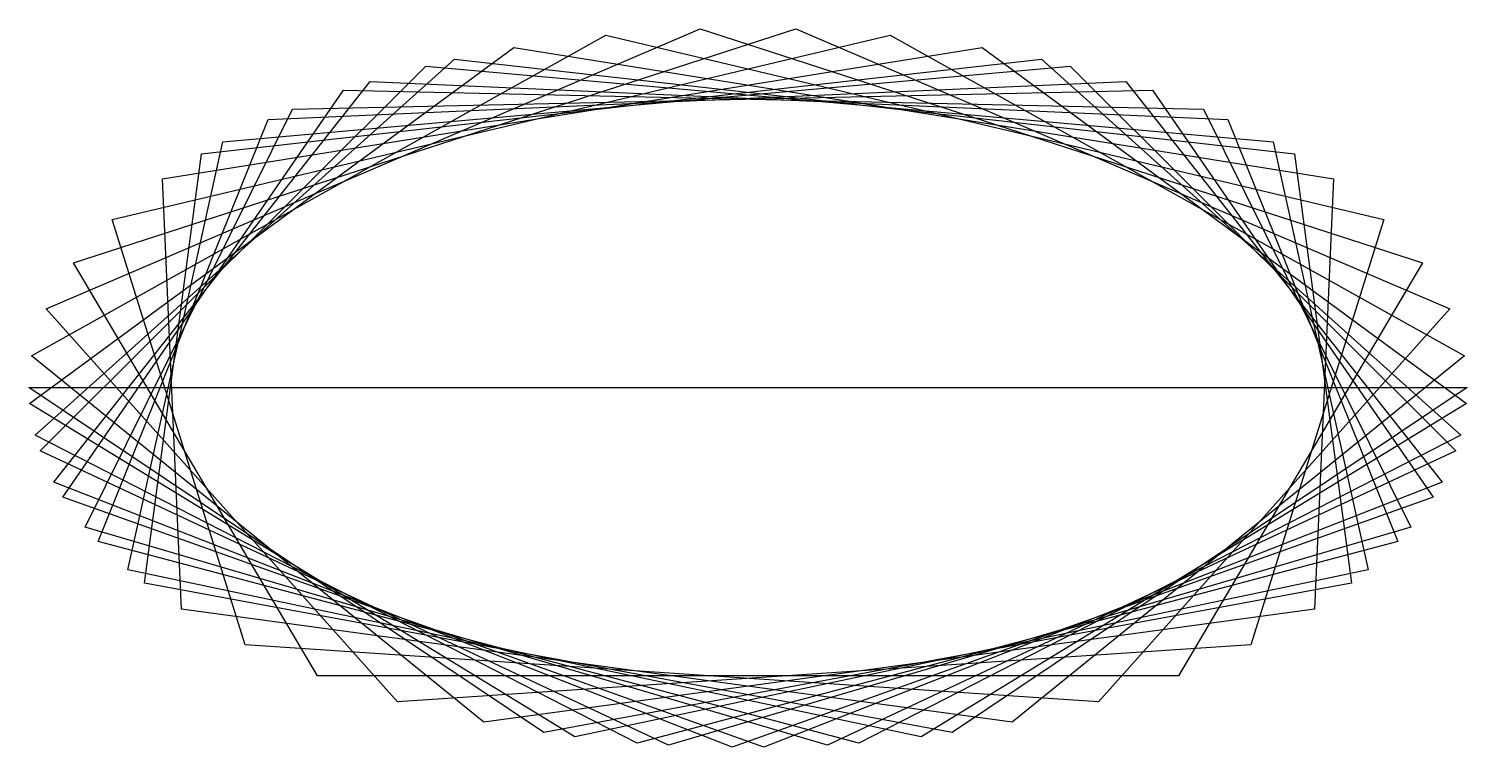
# Model space of a CAD drawing. Header units: metres. Extents: x 0 to 100, y 0 to 49.9.
import ezdxf

# ---------------------------------------------------------------- set-up
doc = ezdxf.new("R2010")
doc.units = ezdxf.units.M
doc.layers.add('ELLIPSES', color=7, linetype='Continuous')

msp = doc.modelspace()

# ---------------------------------------------------------------- linework, layer by layer
at = {"layer": 'ELLIPSES'}
msp.add_lwpolyline([(100, 25), (64.183, 1.027), (8.046, 11.399), (12.016, 41.257), (70.404, 47.824), (99.56, 21.691), (57.713, 0.299), (4.815, 14.295), (16.653, 43.628), (76.266, 46.273), (98.248, 18.441), (51.106, 0.006), (2.379, 17.38), (21.877, 45.671), (81.666, 44.347), (96.088, 15.305), (44.481, 0.153), (0.781, 20.598), (27.596, 47.35), (86.509, 42.082), (93.116, 12.341), (37.952, 0.737), (0.049, 23.894), (33.71, 48.636), (90.709, 39.515), (89.386, 9.599), (31.635, 1.747), (0.196, 27.209), (40.109, 49.506), (94.193, 36.694), (84.963, 7.128), (25.642, 3.167), (1.219, 30.486), (46.683, 49.945), (96.9, 33.666), (79.924, 4.972), (20.077, 4.971), (3.1, 33.666), (53.315, 49.945), (98.781, 30.486), (74.359, 3.168), (15.039, 7.128), (5.806, 36.693), (59.889, 49.506), (99.804, 27.21), (68.366, 1.748), (10.615, 9.598), (9.29, 39.515), (66.289, 48.636), (99.951, 23.895), (62.049, 0.737), (6.885, 12.34), (13.49, 42.081), (72.402, 47.35), (99.219, 20.599), (55.521, 0.153), (3.913, 15.305), (18.333, 44.347), (78.121, 45.671), (97.621, 17.38), (48.895, 0.006), (1.752, 18.44), (23.733, 46.272), (83.346, 43.628), (95.185, 14.296), (42.289, 0.299), (0.44, 21.69), (29.595, 47.823), (87.983, 41.258), (91.954, 11.4), (35.818, 1.027), (0, 24.999)], close=True, dxfattribs=at)

doc.saveas('drawing.dxf')
